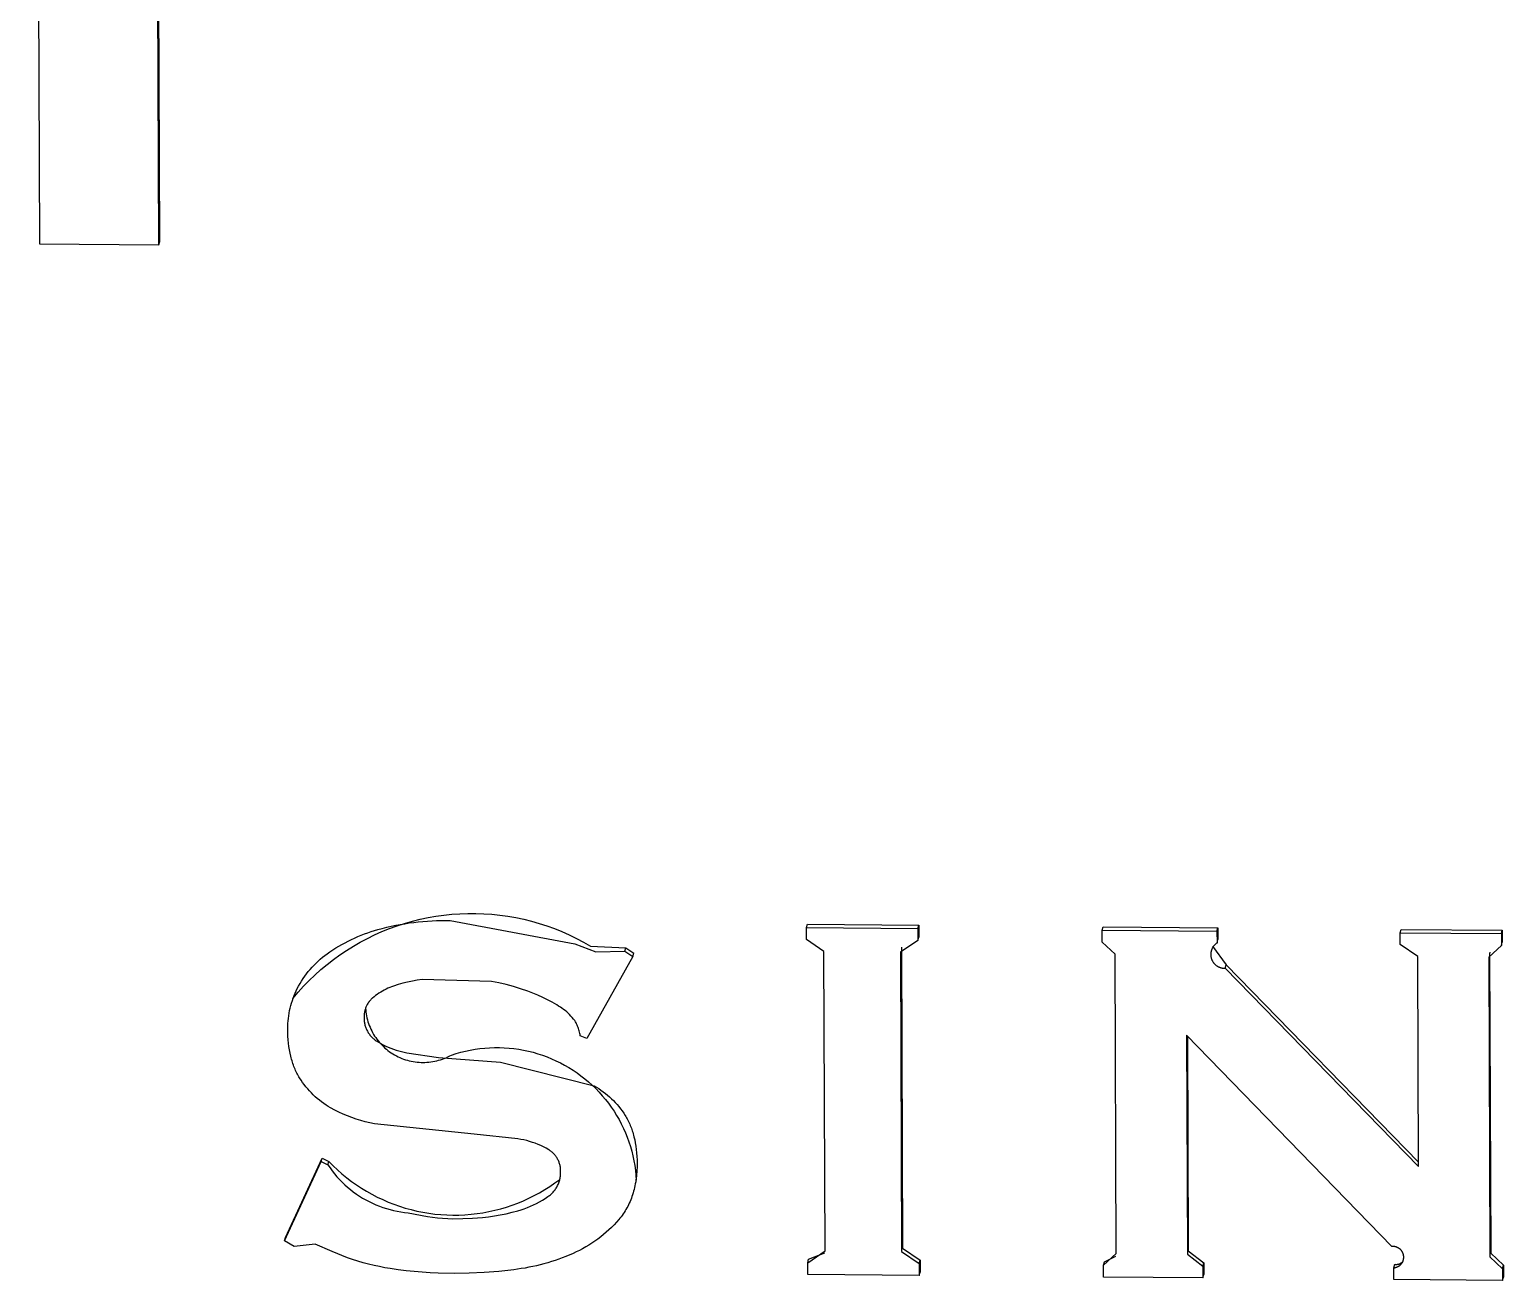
# Model space of a CAD drawing. Header units: millimetres. Extents: x -1421 to 3505, y -683 to 2759.
# Drawn here: x -15.52 to -9.1, y 730.11 to 735.56 of the extents above; entities that cross this region are included whole.
import ezdxf

# ---------------------------------------------------------------- set-up
doc = ezdxf.new("R2010")
doc.units = ezdxf.units.MM
doc.header["$MEASUREMENT"] = 0
doc.layers.add('Utwórz2D linie widoczne', color=7, linetype='Continuous', true_color=0x000000)

msp = doc.modelspace()

# ---------------------------------------------------------------- linework, layer by layer
at = {"layer": 'Utwórz2D linie widoczne'}
for p, q in [((-15.5199, 745.0978), (-15.4765, 734.6277)), ((-14.9562, 734.6233), (-14.9947, 743.9152)), ((-14.9521, 734.6381), (-14.9905, 743.9114)), ((-15.4765, 734.6277), (-14.9562, 734.6233)), ((-14.9562, 734.6233), (-14.9521, 734.6381)), ((-13.9241, 731.6571), (-13.9045, 731.6609)), ((-13.9183, 731.6545), (-13.885, 731.6653)), ((-13.9045, 731.6609), (-13.8848, 731.6642)), ((-13.885, 731.6653), (-13.8514, 731.6749)), ((-13.8848, 731.6642), (-13.865, 731.6673)), ((-13.865, 731.6673), (-13.8452, 731.6699)), ((-13.8514, 731.6749), (-13.8174, 731.6833)), ((-13.8452, 731.6699), (-13.8254, 731.6722)), ((-13.8254, 731.6722), (-13.8055, 731.674)), ((-13.8174, 731.6833), (-13.7831, 731.6906)), ((-13.8055, 731.674), (-13.7856, 731.6756)), ((-13.7856, 731.6756), (-13.7656, 731.6767)), ((-13.7831, 731.6906), (-13.7487, 731.6966)), ((-13.7656, 731.6767), (-13.7457, 731.6775)), ((-13.7487, 731.6966), (-13.714, 731.7015)), ((-13.7457, 731.6775), (-13.7258, 731.6779)), ((-13.7258, 731.6779), (-13.7058, 731.6779)), ((-13.714, 731.7015), (-13.6792, 731.7051)), ((-13.7058, 731.6779), (-13.686, 731.6775)), ((-13.686, 731.6775), (-13.1427, 731.5758)), ((-13.6792, 731.7051), (-13.6443, 731.7076)), ((-13.6443, 731.7076), (-13.6093, 731.7088)), ((-13.6093, 731.7088), (-13.5743, 731.7088)), ((-13.5743, 731.7088), (-13.5393, 731.7076)), ((-13.5393, 731.7076), (-13.5044, 731.7052)), ((-13.5044, 731.7052), (-13.4696, 731.7015)), ((-13.4696, 731.7015), (-13.4349, 731.6967)), ((-13.4349, 731.6967), (-13.4004, 731.6906)), ((-13.4004, 731.6906), (-13.3662, 731.6834)), ((-13.3662, 731.6834), (-13.3322, 731.675)), ((-13.3322, 731.675), (-13.2985, 731.6654)), ((-13.2985, 731.6654), (-13.2652, 731.6546)), ((-12.134, 731.647), (-12.13, 731.6619)), ((-12.13, 731.6619), (-11.6446, 731.6577)), ((-11.6486, 731.6428), (-11.6446, 731.6577)), ((-11.6446, 731.6577), (-11.6444, 731.606)), ((-14.1308, 731.5885), (-14.117, 731.5953)), ((-14.117, 731.5953), (-14.1029, 731.6018)), ((-14.1029, 731.6018), (-14.0888, 731.608)), ((-14.0888, 731.608), (-14.0745, 731.6139)), ((-14.0781, 731.5837), (-14.0472, 731.6)), ((-14.0745, 731.6139), (-14.0601, 731.6194)), ((-14.0601, 731.6194), (-14.0456, 731.6247)), ((-14.0472, 731.6), (-14.0157, 731.6153)), ((-14.0456, 731.6247), (-14.031, 731.6296)), ((-14.031, 731.6296), (-14.0163, 731.6342)), ((-14.0163, 731.6342), (-14.0015, 731.6385)), ((-14.0157, 731.6153), (-13.9837, 731.6295)), ((-14.0015, 731.6385), (-13.9823, 731.6437)), ((-13.9837, 731.6295), (-13.9512, 731.6426)), ((-13.9823, 731.6437), (-13.963, 731.6485)), ((-13.963, 731.6485), (-13.9436, 731.653)), ((-13.9512, 731.6426), (-13.9183, 731.6545)), ((-13.9436, 731.653), (-13.9241, 731.6571)), ((-13.2652, 731.6546), (-13.2323, 731.6427)), ((-13.2323, 731.6427), (-13.1998, 731.6297)), ((-13.1998, 731.6297), (-13.1678, 731.6155)), ((-13.1678, 731.6155), (-13.1363, 731.6002)), ((-13.1363, 731.6002), (-13.1054, 731.5839)), ((-12.1338, 731.5953), (-12.134, 731.647)), ((-12.134, 731.647), (-11.6486, 731.6428)), ((-12.0576, 731.5428), (-12.1338, 731.5953)), ((-11.6486, 731.6428), (-11.6484, 731.5911)), ((-11.6484, 731.5911), (-11.6444, 731.606)), ((-10.8449, 731.6359), (-10.841, 731.6508)), ((-10.8447, 731.5842), (-10.8449, 731.6359)), ((-10.8449, 731.6359), (-10.3449, 731.6316)), ((-10.841, 731.6508), (-10.3409, 731.6465)), ((-10.3449, 731.6316), (-10.3409, 731.6465)), ((-10.3449, 731.6316), (-10.3447, 731.5799)), ((-10.3447, 731.5799), (-10.3408, 731.5948)), ((-10.3409, 731.6465), (-10.3408, 731.5948)), ((-9.5468, 731.6247), (-9.5428, 731.6396)), ((-9.5466, 731.5731), (-9.5468, 731.6247)), ((-9.5468, 731.6247), (-9.1056, 731.6209)), ((-9.5428, 731.6396), (-9.1017, 731.6359)), ((-9.1056, 731.6209), (-9.1017, 731.6359)), ((-9.1056, 731.6209), (-9.1054, 731.5693)), ((-9.1017, 731.6359), (-9.1015, 731.5842)), ((-14.2331, 731.5253), (-14.2231, 731.5327)), ((-14.2231, 731.5327), (-14.2105, 731.5415)), ((-14.2105, 731.5415), (-14.1977, 731.55)), ((-14.1977, 731.55), (-14.1847, 731.5583)), ((-14.1847, 731.5583), (-14.1715, 731.5662)), ((-14.1715, 731.5662), (-14.1581, 731.5739)), ((-14.1673, 731.5283), (-14.1382, 731.5478)), ((-14.1581, 731.5739), (-14.1446, 731.5813)), ((-14.1446, 731.5813), (-14.1308, 731.5885)), ((-14.1382, 731.5478), (-14.1085, 731.5662)), ((-14.1085, 731.5662), (-14.0781, 731.5837)), ((-13.1427, 731.5758), (-13.0518, 731.5412)), ((-13.1054, 731.5839), (-13.075, 731.5665)), ((-13.075, 731.5665), (-12.9217, 731.5595)), ((-13.0518, 731.5412), (-12.9256, 731.5446)), ((-12.9256, 731.5446), (-12.9217, 731.5595)), ((-12.9256, 731.5446), (-12.8903, 731.5212)), ((-12.9217, 731.5595), (-12.8863, 731.5362)), ((-12.8903, 731.5212), (-12.8863, 731.5362)), ((-12.0525, 730.2376), (-12.0576, 731.5428)), ((-11.6484, 731.5911), (-11.7243, 731.5399)), ((-11.7243, 731.5399), (-11.7193, 730.2347)), ((-11.7199, 731.5625), (-11.7203, 731.5548)), ((-11.7203, 731.5548), (-11.7153, 730.2497)), ((-10.7889, 731.5319), (-10.8447, 731.5842)), ((-10.784, 730.2267), (-10.7889, 731.5319)), ((-10.3719, 731.5338), (-10.372, 731.5318)), ((-10.372, 731.5318), (-10.372, 731.5297)), ((-10.372, 731.5297), (-10.372, 731.5277)), ((-10.3717, 731.5359), (-10.3719, 731.5338)), ((-10.3715, 731.5379), (-10.3717, 731.5359)), ((-10.3711, 731.5399), (-10.3715, 731.5379)), ((-10.3708, 731.542), (-10.3711, 731.5399)), ((-10.3703, 731.544), (-10.3708, 731.542)), ((-10.3698, 731.5459), (-10.3703, 731.544)), ((-10.3692, 731.5479), (-10.3698, 731.5459)), ((-10.3685, 731.5499), (-10.3692, 731.5479)), ((-10.3678, 731.5518), (-10.3685, 731.5499)), ((-10.367, 731.5537), (-10.3678, 731.5518)), ((-10.3662, 731.5556), (-10.367, 731.5537)), ((-10.3652, 731.5574), (-10.3662, 731.5556)), ((-10.3643, 731.5592), (-10.3652, 731.5574)), ((-10.3632, 731.561), (-10.3643, 731.5592)), ((-10.3641, 731.5665), (-10.3054, 731.4852)), ((-10.3621, 731.5627), (-10.3632, 731.561)), ((-10.361, 731.5644), (-10.3621, 731.5627)), ((-10.3597, 731.566), (-10.361, 731.5644)), ((-10.3585, 731.5677), (-10.3597, 731.566)), ((-10.3571, 731.5692), (-10.3585, 731.5677)), ((-10.3557, 731.5707), (-10.3571, 731.5692)), ((-10.3543, 731.5722), (-10.3557, 731.5707)), ((-10.3528, 731.5736), (-10.3543, 731.5722)), ((-10.3513, 731.575), (-10.3528, 731.5736)), ((-10.3497, 731.5763), (-10.3513, 731.575)), ((-10.3481, 731.5776), (-10.3497, 731.5763)), ((-10.3464, 731.5788), (-10.3481, 731.5776)), ((-10.3447, 731.5799), (-10.3464, 731.5788)), ((-9.4703, 731.5205), (-9.5466, 731.5731)), ((-9.1054, 731.5693), (-9.1606, 731.5179)), ((-9.1564, 731.5404), (-9.1567, 731.5328)), ((-9.1567, 731.5328), (-9.152, 730.2276)), ((-9.1054, 731.5693), (-9.1015, 731.5842)), ((-14.3051, 731.4552), (-14.297, 731.4649)), ((-14.297, 731.4649), (-14.2887, 731.4744)), ((-14.2887, 731.4744), (-14.28, 731.4836)), ((-14.28, 731.4836), (-14.2711, 731.4925)), ((-14.2711, 731.4925), (-14.262, 731.5012)), ((-14.262, 731.5012), (-14.2526, 731.5095)), ((-14.2526, 731.5095), (-14.243, 731.5176)), ((-14.2502, 731.4639), (-14.2233, 731.4863)), ((-14.243, 731.5176), (-14.2331, 731.5253)), ((-14.2233, 731.4863), (-14.1957, 731.5078)), ((-14.1957, 731.5078), (-14.1673, 731.5283)), ((-12.8903, 731.5212), (-13.0908, 731.1637)), ((-10.372, 731.5277), (-10.3719, 731.5256)), ((-10.3719, 731.5256), (-10.3717, 731.5236)), ((-10.3717, 731.5236), (-10.3714, 731.5215)), ((-10.3714, 731.5215), (-10.3711, 731.5195)), ((-10.3711, 731.5195), (-10.3707, 731.5175)), ((-10.3707, 731.5175), (-10.3703, 731.5155)), ((-10.3703, 731.5155), (-10.3697, 731.5135)), ((-10.3697, 731.5135), (-10.3691, 731.5115)), ((-10.3691, 731.5115), (-10.3685, 731.5096)), ((-10.3685, 731.5096), (-10.3677, 731.5076)), ((-10.3677, 731.5076), (-10.3669, 731.5057)), ((-10.3669, 731.5057), (-10.3661, 731.5039)), ((-10.3661, 731.5039), (-10.3651, 731.502)), ((-10.3651, 731.502), (-10.3642, 731.5002)), ((-10.3642, 731.5002), (-10.3631, 731.4985)), ((-10.3631, 731.4985), (-10.362, 731.4968)), ((-10.362, 731.4968), (-10.3608, 731.4951)), ((-10.3608, 731.4951), (-10.3596, 731.4934)), ((-10.3596, 731.4934), (-10.3583, 731.4918)), ((-10.3583, 731.4918), (-10.357, 731.4902)), ((-10.357, 731.4902), (-10.3556, 731.4887)), ((-10.3556, 731.4887), (-10.3541, 731.4873)), ((-10.3541, 731.4873), (-10.3526, 731.4859)), ((-10.3526, 731.4859), (-10.3511, 731.4845)), ((-10.3511, 731.4845), (-10.3495, 731.4832)), ((-10.3495, 731.4832), (-10.3479, 731.4819)), ((-10.3479, 731.4819), (-10.3462, 731.4807)), ((-10.3462, 731.4807), (-10.3445, 731.4796)), ((-10.3445, 731.4796), (-10.3428, 731.4785)), ((-10.3428, 731.4785), (-10.341, 731.4775)), ((-10.341, 731.4775), (-10.3391, 731.4766)), ((-10.3391, 731.4766), (-10.3373, 731.4757)), ((-10.3373, 731.4757), (-10.3354, 731.4748)), ((-10.3354, 731.4748), (-10.3335, 731.4741)), ((-10.3335, 731.4741), (-10.3316, 731.4734)), ((-10.3316, 731.4734), (-10.3296, 731.4728)), ((-10.3296, 731.4728), (-10.3276, 731.4722)), ((-10.3276, 731.4722), (-10.3256, 731.4717)), ((-10.3256, 731.4717), (-10.3236, 731.4713)), ((-10.3236, 731.4713), (-10.3216, 731.4709)), ((-10.3216, 731.4709), (-10.3196, 731.4707)), ((-10.3196, 731.4707), (-10.3175, 731.4704)), ((-10.3175, 731.4704), (-10.3155, 731.4703)), ((-10.3155, 731.4703), (-10.3134, 731.4702)), ((-10.3134, 731.4702), (-10.3114, 731.4702)), ((-10.3114, 731.4702), (-10.3093, 731.4703)), ((-10.3093, 731.4703), (-10.3054, 731.4852)), ((-10.3093, 731.4703), (-9.467, 730.6062)), ((-10.3054, 731.4852), (-9.4671, 730.6253)), ((-9.467, 730.6062), (-9.4703, 731.5205)), ((-9.1606, 731.5179), (-9.1559, 730.2126)), ((-14.3469, 731.3926), (-14.3408, 731.4034)), ((-14.3408, 731.4034), (-14.3343, 731.4142)), ((-14.3343, 731.4142), (-14.3275, 731.4247)), ((-14.3275, 731.4247), (-14.3203, 731.4351)), ((-14.3259, 731.3912), (-14.3015, 731.4163)), ((-14.3203, 731.4351), (-14.3129, 731.4453)), ((-14.3129, 731.4453), (-14.3051, 731.4552)), ((-14.3015, 731.4163), (-14.2763, 731.4405)), ((-14.2763, 731.4405), (-14.2502, 731.4639)), ((-13.8926, 731.4047), (-13.9131, 731.3988)), ((-13.872, 731.4098), (-13.8926, 731.4047)), ((-13.8513, 731.4143), (-13.872, 731.4098)), ((-13.8303, 731.418), (-13.8513, 731.4143)), ((-13.8093, 731.4211), (-13.8303, 731.418)), ((-13.5067, 731.4128), (-13.8093, 731.4211)), ((-13.4746, 731.4062), (-13.5067, 731.4128)), ((-13.4427, 731.3986), (-13.4746, 731.4062)), ((-14.3744, 731.3293), (-14.3707, 731.34)), ((-14.3721, 731.3386), (-14.3495, 731.3653)), ((-14.3707, 731.34), (-14.3666, 731.3506)), ((-14.3666, 731.3506), (-14.3623, 731.3611)), ((-14.3623, 731.3611), (-14.3576, 731.3714)), ((-14.3576, 731.3714), (-14.3527, 731.3815)), ((-14.3527, 731.3815), (-14.3469, 731.3926)), ((-14.3495, 731.3653), (-14.3259, 731.3912)), ((-14.0278, 731.3374), (-14.0304, 731.3349)), ((-14.0252, 731.3397), (-14.0278, 731.3374)), ((-14.0184, 731.3454), (-14.0252, 731.3397)), ((-14.0114, 731.3509), (-14.0184, 731.3454)), ((-14.0042, 731.3561), (-14.0114, 731.3509)), ((-13.9969, 731.3611), (-14.0042, 731.3561)), ((-13.9894, 731.3659), (-13.9969, 731.3611)), ((-13.9818, 731.3704), (-13.9894, 731.3659)), ((-13.974, 731.3747), (-13.9818, 731.3704)), ((-13.9661, 731.3787), (-13.974, 731.3747)), ((-13.958, 731.3825), (-13.9661, 731.3787)), ((-13.9499, 731.386), (-13.958, 731.3825)), ((-13.9416, 731.3893), (-13.9499, 731.386)), ((-13.9333, 731.3923), (-13.9416, 731.3893)), ((-13.9131, 731.3988), (-13.9333, 731.3923)), ((-13.411, 731.39), (-13.4427, 731.3986)), ((-13.3797, 731.3804), (-13.411, 731.39)), ((-13.3487, 731.3698), (-13.3797, 731.3804)), ((-13.3266, 731.3617), (-13.3487, 731.3698)), ((-13.3048, 731.3527), (-13.3266, 731.3617)), ((-13.2834, 731.3431), (-13.3048, 731.3527)), ((-13.2623, 731.3327), (-13.2834, 731.3431)), ((-14.3903, 731.2628), (-14.3884, 731.274)), ((-14.3884, 731.274), (-14.3863, 731.2852)), ((-14.3863, 731.2852), (-14.3838, 731.2964)), ((-14.3838, 731.2964), (-14.381, 731.3074)), ((-14.381, 731.3074), (-14.3779, 731.3184)), ((-14.3779, 731.3184), (-14.3744, 731.3293)), ((-14.0608, 731.2724), (-14.0611, 731.2688)), ((-14.0603, 731.2759), (-14.0608, 731.2724)), ((-14.0598, 731.2794), (-14.0603, 731.2759)), ((-14.0591, 731.2828), (-14.0598, 731.2794)), ((-14.0583, 731.2863), (-14.0591, 731.2828)), ((-14.0573, 731.2897), (-14.0583, 731.2863)), ((-14.0563, 731.2931), (-14.0573, 731.2897)), ((-14.0551, 731.2965), (-14.0563, 731.2931)), ((-14.0552, 731.2965), (-14.0546, 731.2879)), ((-14.0539, 731.2998), (-14.0551, 731.2965)), ((-14.0546, 731.2879), (-14.0537, 731.2793)), ((-14.0525, 731.303), (-14.0539, 731.2998)), ((-14.0537, 731.2793), (-14.0525, 731.2707)), ((-14.051, 731.3063), (-14.0525, 731.303)), ((-14.0494, 731.3094), (-14.051, 731.3063)), ((-14.0477, 731.3125), (-14.0494, 731.3094)), ((-14.0459, 731.3156), (-14.0477, 731.3125)), ((-14.0439, 731.3185), (-14.0459, 731.3156)), ((-14.0419, 731.3215), (-14.0439, 731.3185)), ((-14.0398, 731.3243), (-14.0419, 731.3215)), ((-14.0376, 731.3271), (-14.0398, 731.3243)), ((-14.0353, 731.3298), (-14.0376, 731.3271)), ((-14.0329, 731.3324), (-14.0353, 731.3298)), ((-14.0304, 731.3349), (-14.0329, 731.3324)), ((-13.2416, 731.3216), (-13.2623, 731.3327)), ((-13.2213, 731.3098), (-13.2416, 731.3216)), ((-13.2138, 731.3054), (-13.2213, 731.3098)), ((-13.2065, 731.3007), (-13.2138, 731.3054)), ((-13.1993, 731.2958), (-13.2065, 731.3007)), ((-13.1923, 731.2906), (-13.1993, 731.2958)), ((-13.1855, 731.2853), (-13.1923, 731.2906)), ((-13.1789, 731.2797), (-13.1855, 731.2853)), ((-13.1725, 731.2738), (-13.1789, 731.2797)), ((-13.1662, 731.2678), (-13.1725, 731.2738)), ((-14.3945, 731.2064), (-14.3943, 731.2176)), ((-14.3943, 731.2176), (-14.3938, 731.2289)), ((-14.3938, 731.2289), (-14.3929, 731.2402)), ((-14.3929, 731.2402), (-14.3918, 731.2515)), ((-14.3918, 731.2515), (-14.3903, 731.2628)), ((-14.0614, 731.2582), (-14.0616, 731.2542)), ((-14.0616, 731.2542), (-14.0616, 731.2501)), ((-14.0616, 731.2501), (-14.0614, 731.2461)), ((-14.0613, 731.2653), (-14.0614, 731.2617)), ((-14.0614, 731.2617), (-14.0614, 731.2582)), ((-14.0614, 731.2461), (-14.0612, 731.242)), ((-14.0611, 731.2688), (-14.0613, 731.2653)), ((-14.0612, 731.242), (-14.0608, 731.238)), ((-14.0608, 731.238), (-14.0602, 731.234)), ((-14.0602, 731.234), (-14.0595, 731.23)), ((-14.0595, 731.23), (-14.0587, 731.2261)), ((-14.0587, 731.2261), (-14.0578, 731.2221)), ((-14.0578, 731.2221), (-14.0567, 731.2182)), ((-14.0567, 731.2182), (-14.0555, 731.2144)), ((-14.0555, 731.2144), (-14.0541, 731.2106)), ((-14.0541, 731.2106), (-14.0526, 731.2068)), ((-14.0525, 731.2707), (-14.0509, 731.2622)), ((-14.0509, 731.2622), (-14.0491, 731.2538)), ((-14.0491, 731.2538), (-14.0471, 731.2454)), ((-14.0471, 731.2454), (-14.0447, 731.2371)), ((-14.0447, 731.2371), (-14.042, 731.2289)), ((-14.042, 731.2289), (-14.0391, 731.2208)), ((-14.0391, 731.2208), (-14.0358, 731.2127)), ((-14.0358, 731.2127), (-14.0323, 731.2048)), ((-13.1602, 731.2615), (-13.1662, 731.2678)), ((-13.1544, 731.2551), (-13.1602, 731.2615)), ((-13.1488, 731.2484), (-13.1544, 731.2551)), ((-13.1435, 731.2416), (-13.1488, 731.2484)), ((-13.1407, 731.2369), (-13.1435, 731.2416)), ((-13.138, 731.2322), (-13.1407, 731.2369)), ((-13.1355, 731.2273), (-13.138, 731.2322)), ((-13.1332, 731.2224), (-13.1355, 731.2273)), ((-13.131, 731.2174), (-13.1332, 731.2224)), ((-13.129, 731.2123), (-13.131, 731.2174)), ((-13.1272, 731.2072), (-13.129, 731.2123)), ((-14.3942, 731.19), (-14.3945, 731.2064)), ((-14.3935, 731.1741), (-14.3942, 731.19)), ((-14.3925, 731.1586), (-14.3935, 731.1741)), ((-14.391, 731.1434), (-14.3925, 731.1586)), ((-14.0526, 731.2068), (-14.051, 731.2031)), ((-14.051, 731.2031), (-14.0493, 731.1994)), ((-14.0493, 731.1994), (-14.0474, 731.1959)), ((-14.0474, 731.1959), (-14.0455, 731.1923)), ((-14.0455, 731.1923), (-14.0434, 731.1889)), ((-14.0434, 731.1889), (-14.0411, 731.1855)), ((-14.0411, 731.1855), (-14.0388, 731.1822)), ((-14.0388, 731.1822), (-14.0364, 731.179)), ((-14.0364, 731.179), (-14.0338, 731.1758)), ((-14.0338, 731.1758), (-14.0311, 731.1728)), ((-14.0323, 731.2048), (-14.0286, 731.1971)), ((-14.0311, 731.1728), (-14.0284, 731.1698)), ((-14.0286, 731.1971), (-14.0246, 731.1894)), ((-14.0284, 731.1698), (-14.0255, 731.167)), ((-14.0255, 731.167), (-14.0226, 731.1642)), ((-14.0246, 731.1894), (-14.0203, 731.1819)), ((-14.0226, 731.1642), (-14.0195, 731.1616)), ((-14.0203, 731.1819), (-14.0157, 731.1746)), ((-14.0195, 731.1616), (-14.0164, 731.159)), ((-14.0164, 731.159), (-14.0132, 731.1566)), ((-14.0157, 731.1746), (-14.0109, 731.1674)), ((-14.0132, 731.1566), (-14.0098, 731.1543)), ((-14.0109, 731.1674), (-14.0059, 731.1604)), ((-14.0098, 731.1543), (-13.9995, 731.1479)), ((-14.0059, 731.1604), (-14.0006, 731.1536)), ((-14.0006, 731.1536), (-13.9951, 731.1469)), ((-13.9995, 731.1479), (-13.989, 731.1419)), ((-13.9951, 731.1469), (-13.9894, 731.1405)), ((-13.1255, 731.202), (-13.1272, 731.2072)), ((-13.1241, 731.1967), (-13.1255, 731.202)), ((-13.1228, 731.1914), (-13.1241, 731.1967)), ((-13.1217, 731.1861), (-13.1228, 731.1914)), ((-13.1208, 731.1807), (-13.1217, 731.1861)), ((-13.1201, 731.1753), (-13.1208, 731.1807)), ((-13.0908, 731.1637), (-13.1201, 731.1753)), ((-9.5828, 730.2568), (-10.4777, 731.1786)), ((-10.4777, 731.1786), (-10.4741, 730.224)), ((-10.4736, 731.1744), (-10.4702, 730.2389)), ((-14.3891, 731.1286), (-14.391, 731.1434)), ((-14.3869, 731.1143), (-14.3891, 731.1286)), ((-14.3842, 731.1003), (-14.3869, 731.1143)), ((-14.3812, 731.0867), (-14.3842, 731.1003)), ((-14.3795, 731.08), (-14.3812, 731.0867)), ((-14.3777, 731.0735), (-14.3795, 731.08)), ((-13.9894, 731.1405), (-13.9834, 731.1342)), ((-13.989, 731.1419), (-13.9783, 731.1362)), ((-13.9834, 731.1342), (-13.9772, 731.1282)), ((-13.9783, 731.1362), (-13.9674, 731.1309)), ((-13.9772, 731.1282), (-13.9709, 731.1223)), ((-13.9709, 731.1223), (-13.9643, 731.1167)), ((-13.9674, 731.1309), (-13.9563, 731.1259)), ((-13.9643, 731.1167), (-13.9576, 731.1113)), ((-13.9576, 731.1113), (-13.9506, 731.1062)), ((-13.9563, 731.1259), (-13.9451, 731.1213)), ((-13.9506, 731.1062), (-13.9435, 731.1013)), ((-13.9451, 731.1213), (-13.9337, 731.117)), ((-13.9435, 731.1013), (-13.9362, 731.0966)), ((-13.9362, 731.0966), (-13.9288, 731.0922)), ((-13.9337, 731.117), (-13.9222, 731.1131)), ((-13.9288, 731.0922), (-13.9212, 731.0881)), ((-13.9222, 731.1131), (-13.9106, 731.1096)), ((-13.9212, 731.0881), (-13.9135, 731.0842)), ((-13.9135, 731.0842), (-13.9057, 731.0806)), ((-13.9106, 731.1096), (-13.8989, 731.1065)), ((-13.9057, 731.0806), (-13.8977, 731.0772)), ((-13.8989, 731.1065), (-13.8871, 731.1037)), ((-13.8871, 731.1037), (-13.8752, 731.1013)), ((-13.8752, 731.1013), (-13.737, 731.0808)), ((-13.737, 731.0808), (-13.4673, 731.0604)), ((-13.7122, 731.0769), (-13.7042, 731.0802)), ((-13.7042, 731.0802), (-13.6964, 731.0838)), ((-13.6964, 731.0838), (-13.6887, 731.0876)), ((-13.6887, 731.0876), (-13.6811, 731.0917)), ((-13.6811, 731.0917), (-13.6608, 731.0983)), ((-13.6608, 731.0983), (-13.6404, 731.1041)), ((-13.6404, 731.1041), (-13.6198, 731.1092)), ((-13.6198, 731.1092), (-13.599, 731.1136)), ((-13.599, 731.1136), (-13.578, 731.1172)), ((-13.578, 731.1172), (-13.557, 731.1201)), ((-13.557, 731.1201), (-13.5358, 731.1223)), ((-13.5358, 731.1223), (-13.5146, 731.1238)), ((-13.5146, 731.1238), (-13.4934, 731.1245)), ((-13.4934, 731.1245), (-13.4721, 731.1244)), ((-13.4721, 731.1244), (-13.4509, 731.1236)), ((-13.4509, 731.1236), (-13.4297, 731.1221)), ((-13.4297, 731.1221), (-13.4086, 731.1199)), ((-13.4086, 731.1199), (-13.3875, 731.1169)), ((-13.3875, 731.1169), (-13.3666, 731.1132)), ((-13.3666, 731.1132), (-13.3458, 731.1087)), ((-13.3458, 731.1087), (-13.3252, 731.1035)), ((-13.3252, 731.1035), (-13.3048, 731.0976)), ((-13.3048, 731.0976), (-13.2846, 731.091)), ((-13.2846, 731.091), (-13.2646, 731.0837)), ((-13.2646, 731.0837), (-13.2449, 731.0757)), ((-14.3758, 731.067), (-14.3777, 731.0735)), ((-14.3739, 731.0606), (-14.3758, 731.067)), ((-14.3718, 731.0544), (-14.3739, 731.0606)), ((-14.3696, 731.0482), (-14.3718, 731.0544)), ((-14.3673, 731.0421), (-14.3696, 731.0482)), ((-14.365, 731.0361), (-14.3673, 731.0421)), ((-14.3625, 731.0303), (-14.365, 731.0361)), ((-14.3599, 731.0245), (-14.3625, 731.0303)), ((-14.3573, 731.0188), (-14.3599, 731.0245)), ((-14.3545, 731.0132), (-14.3573, 731.0188)), ((-13.8977, 731.0772), (-13.8896, 731.0742)), ((-13.8896, 731.0742), (-13.8815, 731.0714)), ((-13.8815, 731.0714), (-13.8732, 731.0689)), ((-13.8732, 731.0689), (-13.8649, 731.0667)), ((-13.8649, 731.0667), (-13.8564, 731.0647)), ((-13.8564, 731.0647), (-13.848, 731.0631)), ((-13.848, 731.0631), (-13.8394, 731.0617)), ((-13.8394, 731.0617), (-13.8309, 731.0607)), ((-13.8309, 731.0607), (-13.8223, 731.0599)), ((-13.8223, 731.0599), (-13.8136, 731.0595)), ((-13.8136, 731.0595), (-13.805, 731.0593)), ((-13.805, 731.0593), (-13.7964, 731.0594)), ((-13.7964, 731.0594), (-13.7877, 731.0599)), ((-13.7877, 731.0599), (-13.7791, 731.0606)), ((-13.7791, 731.0606), (-13.7706, 731.0616)), ((-13.7706, 731.0616), (-13.762, 731.0629)), ((-13.762, 731.0629), (-13.7535, 731.0645)), ((-13.7535, 731.0645), (-13.7451, 731.0664)), ((-13.7451, 731.0664), (-13.7368, 731.0686)), ((-13.7368, 731.0686), (-13.7285, 731.0711)), ((-13.7285, 731.0711), (-13.7203, 731.0738)), ((-13.7203, 731.0738), (-13.7122, 731.0769)), ((-13.4673, 731.0604), (-13.059, 730.9577)), ((-13.2449, 731.0757), (-13.2255, 731.0671)), ((-13.2255, 731.0671), (-13.2064, 731.0577)), ((-13.2064, 731.0577), (-13.1877, 731.0477)), ((-13.1877, 731.0477), (-13.1693, 731.0371)), ((-13.1693, 731.0371), (-13.1513, 731.0258)), ((-13.1513, 731.0258), (-13.1337, 731.0138)), ((-14.3516, 731.0077), (-14.3545, 731.0132)), ((-14.3487, 731.0023), (-14.3516, 731.0077)), ((-14.3456, 730.997), (-14.3487, 731.0023)), ((-14.3425, 730.9918), (-14.3456, 730.997)), ((-14.3361, 730.9819), (-14.3425, 730.9918)), ((-14.3294, 730.9721), (-14.3361, 730.9819)), ((-14.3225, 730.9626), (-14.3294, 730.9721)), ((-14.3152, 730.9532), (-14.3225, 730.9626)), ((-14.3076, 730.9441), (-14.3152, 730.9532)), ((-13.1337, 731.0138), (-13.1165, 731.0013)), ((-13.1165, 731.0013), (-13.0998, 730.9882)), ((-13.0998, 730.9882), (-13.0835, 730.9745)), ((-13.0835, 730.9745), (-13.0677, 730.9603)), ((-13.0677, 730.9603), (-13.0525, 730.9455)), ((-13.059, 730.9577), (-13.049, 730.9517)), ((-13.049, 730.9517), (-13.0391, 730.9454)), ((-14.2997, 730.9352), (-14.3076, 730.9441)), ((-14.2915, 730.9265), (-14.2997, 730.9352)), ((-14.2831, 730.9181), (-14.2915, 730.9265)), ((-14.2744, 730.91), (-14.2831, 730.9181)), ((-14.2655, 730.9021), (-14.2744, 730.91)), ((-14.2563, 730.8945), (-14.2655, 730.9021)), ((-14.2469, 730.8873), (-14.2563, 730.8945)), ((-14.2373, 730.8803), (-14.2469, 730.8873)), ((-13.0525, 730.9455), (-13.0377, 730.9302)), ((-13.0391, 730.9454), (-13.0293, 730.9388)), ((-13.0377, 730.9302), (-13.0235, 730.9144)), ((-13.0293, 730.9388), (-13.0198, 730.9319)), ((-13.0235, 730.9144), (-13.0099, 730.8981)), ((-13.0198, 730.9319), (-13.0104, 730.9247)), ((-13.0104, 730.9247), (-13.0013, 730.9172)), ((-13.0099, 730.8981), (-12.9968, 730.8813)), ((-13.0013, 730.9172), (-12.9924, 730.9095)), ((-12.9924, 730.9095), (-12.9837, 730.9014)), ((-12.9837, 730.9014), (-12.9753, 730.8931)), ((-12.9753, 730.8931), (-12.9671, 730.8845)), ((-14.2275, 730.8736), (-14.2373, 730.8803)), ((-14.2176, 730.8673), (-14.2275, 730.8736)), ((-14.2075, 730.8613), (-14.2176, 730.8673)), ((-14.1896, 730.8516), (-14.2075, 730.8613)), ((-14.1714, 730.8424), (-14.1896, 730.8516)), ((-14.1529, 730.8339), (-14.1714, 730.8424)), ((-14.1341, 730.826), (-14.1529, 730.8339)), ((-14.1151, 730.8188), (-14.1341, 730.826)), ((-12.9968, 730.8813), (-12.9843, 730.8641)), ((-12.9843, 730.8641), (-12.9725, 730.8465)), ((-12.9725, 730.8465), (-12.9612, 730.8284)), ((-12.9671, 730.8845), (-12.9592, 730.8758)), ((-12.9612, 730.8284), (-12.9506, 730.81)), ((-12.9592, 730.8758), (-12.9516, 730.8667)), ((-12.9516, 730.8667), (-12.9442, 730.8575)), ((-12.9442, 730.8575), (-12.9372, 730.8481)), ((-12.9372, 730.8481), (-12.9305, 730.8385)), ((-12.9305, 730.8385), (-12.9241, 730.8287)), ((-12.9241, 730.8287), (-12.9209, 730.8236)), ((-12.9209, 730.8236), (-12.9179, 730.8184)), ((-14.0959, 730.8121), (-14.1151, 730.8188)), ((-14.0764, 730.8061), (-14.0959, 730.8121)), ((-14.0568, 730.8008), (-14.0764, 730.8061)), ((-14.037, 730.7961), (-14.0568, 730.8008)), ((-14.017, 730.7921), (-14.037, 730.7961)), ((-13.5816, 730.7467), (-14.017, 730.7921)), ((-12.9506, 730.81), (-12.9407, 730.7912)), ((-12.9407, 730.7912), (-12.9314, 730.7721)), ((-12.9314, 730.7721), (-12.9228, 730.7527)), ((-12.9179, 730.8184), (-12.9149, 730.8131)), ((-12.9149, 730.8131), (-12.9121, 730.8077)), ((-12.9121, 730.8077), (-12.9093, 730.8023)), ((-12.9093, 730.8023), (-12.9066, 730.7967)), ((-12.9066, 730.7967), (-12.9041, 730.791)), ((-12.9041, 730.791), (-12.9016, 730.7852)), ((-12.9016, 730.7852), (-12.8993, 730.7794)), ((-12.8993, 730.7794), (-12.897, 730.7734)), ((-12.897, 730.7734), (-12.8948, 730.7674)), ((-12.8948, 730.7674), (-12.8928, 730.7612)), ((-12.8928, 730.7612), (-12.8908, 730.755)), ((-13.3914, 730.7263), (-13.5816, 730.7467)), ((-13.3785, 730.7241), (-13.3914, 730.7263)), ((-13.3657, 730.7215), (-13.3785, 730.7241)), ((-13.353, 730.7185), (-13.3657, 730.7215)), ((-13.3405, 730.715), (-13.353, 730.7185)), ((-13.328, 730.7111), (-13.3405, 730.715)), ((-13.3157, 730.7068), (-13.328, 730.7111)), ((-13.3035, 730.702), (-13.3157, 730.7068)), ((-13.2915, 730.6969), (-13.3035, 730.702)), ((-13.2797, 730.6913), (-13.2915, 730.6969)), ((-12.9228, 730.7527), (-12.9148, 730.733)), ((-12.9148, 730.733), (-12.9076, 730.713)), ((-12.9076, 730.713), (-12.901, 730.6928)), ((-12.8908, 730.755), (-12.8889, 730.7486)), ((-12.8889, 730.7486), (-12.8871, 730.7422)), ((-12.8871, 730.7422), (-12.8855, 730.7357)), ((-12.8855, 730.7357), (-12.8824, 730.7223)), ((-12.8824, 730.7223), (-12.8798, 730.7086)), ((-12.8798, 730.7086), (-12.8775, 730.6945)), ((-12.8775, 730.6945), (-12.8756, 730.68)), ((-14.4042, 730.296), (-14.2446, 730.6424)), ((-14.2487, 730.6274), (-14.2446, 730.6424)), ((-14.2446, 730.6424), (-14.2154, 730.6279)), ((-13.2681, 730.6853), (-13.2797, 730.6913)), ((-13.2567, 730.679), (-13.2681, 730.6853)), ((-13.2536, 730.677), (-13.2567, 730.679)), ((-13.2505, 730.6748), (-13.2536, 730.677)), ((-13.2475, 730.6726), (-13.2505, 730.6748)), ((-13.2445, 730.6703), (-13.2475, 730.6726)), ((-13.2417, 730.6678), (-13.2445, 730.6703)), ((-13.2389, 730.6653), (-13.2417, 730.6678)), ((-13.2362, 730.6627), (-13.2389, 730.6653)), ((-13.2337, 730.66), (-13.2362, 730.6627)), ((-13.2312, 730.6572), (-13.2337, 730.66)), ((-13.2288, 730.6543), (-13.2312, 730.6572)), ((-13.2265, 730.6513), (-13.2288, 730.6543)), ((-13.2243, 730.6483), (-13.2265, 730.6513)), ((-13.2222, 730.6451), (-13.2243, 730.6483)), ((-13.2203, 730.642), (-13.2222, 730.6451)), ((-13.2184, 730.6387), (-13.2203, 730.642)), ((-13.2167, 730.6354), (-13.2184, 730.6387)), ((-13.215, 730.632), (-13.2167, 730.6354)), ((-13.2135, 730.6286), (-13.215, 730.632)), ((-12.901, 730.6928), (-12.8952, 730.6723)), ((-12.8952, 730.6723), (-12.8901, 730.6517)), ((-12.8901, 730.6517), (-12.8857, 730.6309)), ((-12.8857, 730.6309), (-12.882, 730.61)), ((-12.8756, 730.68), (-12.8742, 730.6652)), ((-12.8742, 730.6652), (-12.8731, 730.6499)), ((-12.8731, 730.6499), (-12.8724, 730.6343)), ((-12.8724, 730.6343), (-12.8722, 730.6182)), ((-14.4083, 730.2811), (-14.2487, 730.6274)), ((-14.2487, 730.6274), (-14.2194, 730.6129)), ((-14.2194, 730.6129), (-14.2154, 730.6279)), ((-14.2194, 730.6129), (-14.2102, 730.5995)), ((-14.2154, 730.6279), (-14.1969, 730.6092)), ((-14.2102, 730.5995), (-14.2006, 730.5865)), ((-14.2006, 730.5865), (-14.1905, 730.5737)), ((-14.1969, 730.6092), (-14.1777, 730.5911)), ((-14.1905, 730.5737), (-14.18, 730.5614)), ((-14.1777, 730.5911), (-14.158, 730.5737)), ((-14.158, 730.5737), (-14.1376, 730.557)), ((-13.2121, 730.6251), (-13.2135, 730.6286)), ((-13.2109, 730.6216), (-13.2121, 730.6251)), ((-13.2097, 730.618), (-13.2109, 730.6216)), ((-13.2087, 730.6144), (-13.2097, 730.618)), ((-13.2078, 730.6107), (-13.2087, 730.6144)), ((-13.2071, 730.6071), (-13.2078, 730.6107)), ((-13.2064, 730.6034), (-13.2071, 730.6071)), ((-13.2059, 730.5997), (-13.2064, 730.6034)), ((-13.2061, 730.5638), (-13.2057, 730.5681)), ((-13.2055, 730.5959), (-13.2059, 730.5997)), ((-13.2057, 730.5681), (-13.2054, 730.5724)), ((-13.2053, 730.5922), (-13.2055, 730.5959)), ((-13.2054, 730.5724), (-13.2053, 730.5767)), ((-13.2052, 730.5884), (-13.2053, 730.5922)), ((-13.2053, 730.5809), (-13.2052, 730.5847)), ((-13.2053, 730.5767), (-13.2053, 730.5809)), ((-13.2052, 730.5847), (-13.2052, 730.5884)), ((-12.882, 730.61), (-12.8791, 730.5889)), ((-12.8791, 730.5889), (-12.8769, 730.5678)), ((-12.8769, 730.5678), (-12.8754, 730.5466)), ((-12.874, 730.5729), (-12.8748, 730.5642)), ((-12.8733, 730.5818), (-12.874, 730.5729)), ((-12.8728, 730.5907), (-12.8733, 730.5818)), ((-12.8724, 730.5998), (-12.8728, 730.5907)), ((-12.8722, 730.6182), (-12.8724, 730.5998)), ((-14.18, 730.5614), (-14.1691, 730.5494)), ((-14.1691, 730.5494), (-14.1578, 730.5378)), ((-14.1578, 730.5378), (-14.146, 730.5265)), ((-14.146, 730.5265), (-14.1339, 730.5157)), ((-14.1376, 730.557), (-14.1167, 730.5411)), ((-14.1339, 730.5157), (-14.1214, 730.5054)), ((-14.1214, 730.5054), (-14.1086, 730.4954)), ((-14.1167, 730.5411), (-14.0952, 730.5258)), ((-14.0952, 730.5258), (-14.0733, 730.5114)), ((-14.0733, 730.5114), (-14.0508, 730.4977)), ((-13.2968, 730.4917), (-13.2741, 730.5051)), ((-13.2741, 730.5051), (-13.2519, 730.5192)), ((-13.2519, 730.5192), (-13.2302, 730.5341)), ((-13.232, 730.5012), (-13.2294, 730.5046)), ((-13.2302, 730.5341), (-13.209, 730.5497)), ((-13.2294, 730.5046), (-13.2269, 730.5081)), ((-13.2269, 730.5081), (-13.2245, 730.5117)), ((-13.2245, 730.5117), (-13.2223, 730.5153)), ((-13.2223, 730.5153), (-13.2202, 730.5191)), ((-13.2202, 730.5191), (-13.2182, 730.5229)), ((-13.2182, 730.5229), (-13.2163, 730.5267)), ((-13.2163, 730.5267), (-13.2146, 730.5307)), ((-13.2146, 730.5307), (-13.2131, 730.5347)), ((-13.2131, 730.5347), (-13.2116, 730.5387)), ((-13.2116, 730.5387), (-13.2103, 730.5428)), ((-13.2103, 730.5428), (-13.2092, 730.5469)), ((-13.2092, 730.5469), (-13.2082, 730.5511)), ((-13.2082, 730.5511), (-13.2073, 730.5553)), ((-13.2073, 730.5553), (-13.2066, 730.5596)), ((-13.2066, 730.5596), (-13.2061, 730.5638)), ((-12.885, 730.506), (-12.8871, 730.4981)), ((-12.8831, 730.514), (-12.885, 730.506)), ((-12.8813, 730.5221), (-12.8831, 730.514)), ((-12.8797, 730.5303), (-12.8813, 730.5221)), ((-12.8782, 730.5386), (-12.8797, 730.5303)), ((-12.8769, 730.547), (-12.8782, 730.5386)), ((-12.8758, 730.5555), (-12.8769, 730.547)), ((-12.8748, 730.5642), (-12.8758, 730.5555)), ((-14.1086, 730.4954), (-14.0954, 730.4859)), ((-14.0954, 730.4859), (-14.0819, 730.4769)), ((-14.0819, 730.4769), (-14.0681, 730.4684)), ((-14.0681, 730.4684), (-14.054, 730.4603)), ((-14.054, 730.4603), (-14.0397, 730.4527)), ((-14.0508, 730.4977), (-14.0279, 730.4848)), ((-14.0397, 730.4527), (-14.0251, 730.4456)), ((-14.0279, 730.4848), (-14.0045, 730.4726)), ((-14.0251, 730.4456), (-14.0102, 730.4391)), ((-14.0102, 730.4391), (-13.9952, 730.433)), ((-14.0045, 730.4726), (-13.9807, 730.4614)), ((-13.9807, 730.4614), (-13.9566, 730.4509)), ((-13.9566, 730.4509), (-13.9321, 730.4413)), ((-13.9321, 730.4413), (-13.9073, 730.4326)), ((-13.4413, 730.4289), (-13.4164, 730.4373)), ((-13.4164, 730.4373), (-13.3917, 730.4465)), ((-13.3917, 730.4465), (-13.3674, 730.4565)), ((-13.3674, 730.4565), (-13.3434, 730.4674)), ((-13.3434, 730.4674), (-13.3199, 730.4792)), ((-13.3366, 730.4325), (-13.3233, 730.4385)), ((-13.3233, 730.4385), (-13.3102, 730.445)), ((-13.3199, 730.4792), (-13.2968, 730.4917)), ((-13.3102, 730.445), (-13.2974, 730.4519)), ((-13.2974, 730.4519), (-13.2847, 730.4592)), ((-13.2847, 730.4592), (-13.2724, 730.4669)), ((-13.2724, 730.4669), (-13.2603, 730.4751)), ((-13.2603, 730.4751), (-13.2567, 730.4775)), ((-13.2567, 730.4775), (-13.2533, 730.4801)), ((-13.2533, 730.4801), (-13.2499, 730.4828)), ((-13.2499, 730.4828), (-13.2467, 730.4856)), ((-13.2467, 730.4856), (-13.2435, 730.4885)), ((-13.2435, 730.4885), (-13.2405, 730.4915)), ((-13.2405, 730.4915), (-13.2375, 730.4946)), ((-13.2375, 730.4946), (-13.2347, 730.4979)), ((-13.2347, 730.4979), (-13.232, 730.5012)), ((-12.9095, 730.439), (-12.913, 730.4321)), ((-12.9061, 730.446), (-12.9095, 730.439)), ((-12.9029, 730.4531), (-12.9061, 730.446)), ((-12.8999, 730.4604), (-12.9029, 730.4531)), ((-12.897, 730.4677), (-12.8999, 730.4604)), ((-12.8943, 730.4752), (-12.897, 730.4677)), ((-12.8917, 730.4827), (-12.8943, 730.4752)), ((-12.8893, 730.4904), (-12.8917, 730.4827)), ((-12.8871, 730.4981), (-12.8893, 730.4904)), ((-13.9952, 730.433), (-13.9799, 730.4275)), ((-13.9799, 730.4275), (-13.9645, 730.4225)), ((-13.9645, 730.4225), (-13.9488, 730.4181)), ((-13.9488, 730.4181), (-13.9331, 730.4142)), ((-13.9331, 730.4142), (-13.9172, 730.4108)), ((-13.9172, 730.4108), (-13.9012, 730.408)), ((-13.9073, 730.4326), (-13.8821, 730.4247)), ((-13.9012, 730.408), (-13.8851, 730.4058)), ((-13.8851, 730.4058), (-13.869, 730.4041)), ((-13.8821, 730.4247), (-13.8568, 730.4177)), ((-13.869, 730.4041), (-13.7857, 730.388)), ((-13.8568, 730.4177), (-13.8312, 730.4116)), ((-13.8312, 730.4116), (-13.8054, 730.4064)), ((-13.8054, 730.4064), (-13.7794, 730.4021)), ((-13.7857, 730.388), (-13.7637, 730.3847)), ((-13.7794, 730.4021), (-13.7533, 730.3987)), ((-13.7637, 730.3847), (-13.7416, 730.3821)), ((-13.7533, 730.3987), (-13.7271, 730.3962)), ((-13.7416, 730.3821), (-13.7194, 730.3802)), ((-13.7271, 730.3962), (-13.7009, 730.3946)), ((-13.7194, 730.3802), (-13.6972, 730.3788)), ((-13.7009, 730.3946), (-13.6746, 730.3939)), ((-13.6972, 730.3788), (-13.675, 730.3782)), ((-13.675, 730.3782), (-13.632, 730.3789)), ((-13.6746, 730.3939), (-13.6483, 730.3942)), ((-13.6483, 730.3942), (-13.622, 730.3954)), ((-13.632, 730.3789), (-13.5891, 730.3809)), ((-13.622, 730.3954), (-13.5957, 730.3974)), ((-13.5957, 730.3974), (-13.5696, 730.4004)), ((-13.5891, 730.3809), (-13.5463, 730.3842)), ((-13.5696, 730.4004), (-13.5436, 730.4043)), ((-13.5463, 730.3842), (-13.5202, 730.3868)), ((-13.5436, 730.4043), (-13.5177, 730.4091)), ((-13.5202, 730.3868), (-13.4941, 730.3903)), ((-13.5177, 730.4091), (-13.492, 730.4148)), ((-13.4941, 730.3903), (-13.4682, 730.3946)), ((-13.492, 730.4148), (-13.4665, 730.4214)), ((-13.4682, 730.3946), (-13.4425, 730.3999)), ((-13.4665, 730.4214), (-13.4413, 730.4289)), ((-13.4425, 730.3999), (-13.417, 730.4061)), ((-13.417, 730.4061), (-13.3917, 730.4131)), ((-13.3917, 730.4131), (-13.3777, 730.4173)), ((-13.3777, 730.4173), (-13.3638, 730.4219)), ((-13.3638, 730.4219), (-13.3501, 730.427)), ((-13.3501, 730.427), (-13.3366, 730.4325)), ((-12.9515, 730.3747), (-12.9618, 730.363)), ((-12.9466, 730.3806), (-12.9515, 730.3747)), ((-12.9419, 730.3867), (-12.9466, 730.3806)), ((-12.9373, 730.3928), (-12.9419, 730.3867)), ((-12.9328, 730.3991), (-12.9373, 730.3928)), ((-12.9285, 730.4055), (-12.9328, 730.3991)), ((-12.9244, 730.412), (-12.9285, 730.4055)), ((-12.9204, 730.4186), (-12.9244, 730.412)), ((-12.9166, 730.4253), (-12.9204, 730.4186)), ((-12.913, 730.4321), (-12.9166, 730.4253)), ((-13.0183, 730.309), (-13.0305, 730.2991)), ((-13.0064, 730.3192), (-13.0183, 730.309)), ((-12.9947, 730.3297), (-13.0064, 730.3192)), ((-12.9834, 730.3405), (-12.9947, 730.3297)), ((-12.9725, 730.3516), (-12.9834, 730.3405)), ((-12.9618, 730.363), (-12.9725, 730.3516)), ((-14.4083, 730.2811), (-14.4042, 730.296)), ((-14.3669, 730.2575), (-14.4083, 730.2811)), ((-14.2744, 730.2677), (-14.3669, 730.2575)), ((-14.2015, 730.2347), (-14.2744, 730.2677)), ((-13.1092, 730.2475), (-13.1231, 730.2403)), ((-13.0956, 730.2552), (-13.1092, 730.2475)), ((-13.0821, 730.2632), (-13.0956, 730.2552)), ((-13.0688, 730.2716), (-13.0821, 730.2632)), ((-13.0558, 730.2804), (-13.0688, 730.2716)), ((-13.043, 730.2896), (-13.0558, 730.2804)), ((-13.0305, 730.2991), (-13.043, 730.2896)), ((-11.7153, 730.2497), (-11.639, 730.1972)), ((-9.5812, 730.2569), (-9.5828, 730.2568)), ((-9.5796, 730.257), (-9.5812, 730.2569)), ((-9.578, 730.2571), (-9.5796, 730.257)), ((-9.5763, 730.2571), (-9.578, 730.2571)), ((-9.5747, 730.257), (-9.5763, 730.2571)), ((-9.5731, 730.2569), (-9.5747, 730.257)), ((-9.5715, 730.2567), (-9.5731, 730.2569)), ((-9.5699, 730.2564), (-9.5715, 730.2567)), ((-9.5683, 730.2562), (-9.5699, 730.2564)), ((-9.5667, 730.2558), (-9.5683, 730.2562)), ((-9.5652, 730.2554), (-9.5667, 730.2558)), ((-9.5636, 730.255), (-9.5652, 730.2554)), ((-9.5621, 730.2544), (-9.5636, 730.255)), ((-9.5606, 730.2539), (-9.5621, 730.2544)), ((-9.5591, 730.2533), (-9.5606, 730.2539)), ((-9.5576, 730.2526), (-9.5591, 730.2533)), ((-9.5561, 730.2519), (-9.5576, 730.2526)), ((-9.5547, 730.2511), (-9.5561, 730.2519)), ((-9.5533, 730.2503), (-9.5547, 730.2511)), ((-9.5519, 730.2494), (-9.5533, 730.2503)), ((-9.5506, 730.2485), (-9.5519, 730.2494)), ((-9.5493, 730.2476), (-9.5506, 730.2485)), ((-9.548, 730.2466), (-9.5493, 730.2476)), ((-9.5468, 730.2455), (-9.548, 730.2466)), ((-9.5456, 730.2444), (-9.5468, 730.2455)), ((-9.5444, 730.2433), (-9.5456, 730.2444)), ((-14.1344, 730.2081), (-14.2015, 730.2347)), ((-14.1116, 730.2003), (-14.1344, 730.2081)), ((-14.0885, 730.1931), (-14.1116, 730.2003)), ((-14.0653, 730.1863), (-14.0885, 730.1931)), ((-14.042, 730.1801), (-14.0653, 730.1863)), ((-13.2778, 730.1818), (-13.2941, 730.1775)), ((-13.2616, 730.1865), (-13.2778, 730.1818)), ((-13.2455, 730.1914), (-13.2616, 730.1865)), ((-13.2295, 730.1966), (-13.2455, 730.1914)), ((-13.2136, 730.2021), (-13.2295, 730.1966)), ((-13.1978, 730.2079), (-13.2136, 730.2021)), ((-13.1822, 730.214), (-13.1978, 730.2079)), ((-13.1513, 730.2271), (-13.1822, 730.214)), ((-13.1371, 730.2335), (-13.1513, 730.2271)), ((-13.1231, 730.2403), (-13.1371, 730.2335)), ((-12.1283, 730.1865), (-12.0525, 730.2376)), ((-12.1283, 730.1865), (-12.1244, 730.2014)), ((-12.1281, 730.1349), (-12.1283, 730.1865)), ((-12.1244, 730.2014), (-12.0532, 730.2299)), ((-11.7193, 730.2347), (-11.643, 730.1823)), ((-11.643, 730.1823), (-11.639, 730.1972)), ((-11.643, 730.1823), (-11.6428, 730.1307)), ((-11.639, 730.1972), (-11.6388, 730.1456)), ((-10.8394, 730.1754), (-10.784, 730.2267)), ((-10.8394, 730.1754), (-10.8355, 730.1903)), ((-10.8355, 730.1903), (-10.7852, 730.2147)), ((-10.4741, 730.224), (-10.4067, 730.1716)), ((-10.4702, 730.2389), (-10.4027, 730.1866)), ((-10.4067, 730.1716), (-10.4027, 730.1866)), ((-10.4027, 730.1866), (-10.4026, 730.135)), ((-9.555, 730.1801), (-9.5537, 730.1804)), ((-9.5537, 730.1804), (-9.5524, 730.1808)), ((-9.5524, 730.1808), (-9.5511, 730.1812)), ((-9.5511, 730.1812), (-9.5499, 730.1816)), ((-9.5499, 730.1816), (-9.5486, 730.1822)), ((-9.5486, 730.1822), (-9.5474, 730.1827)), ((-9.5474, 730.1827), (-9.5462, 730.1833)), ((-9.5462, 730.1833), (-9.545, 730.1839)), ((-9.545, 730.1839), (-9.5438, 730.1846)), ((-9.5433, 730.2421), (-9.5444, 730.2433)), ((-9.5438, 730.1846), (-9.5427, 730.1853)), ((-9.5423, 730.2409), (-9.5433, 730.2421)), ((-9.5427, 730.1853), (-9.5415, 730.186)), ((-9.5426, 730.1801), (-9.5416, 730.1813)), ((-9.5412, 730.2397), (-9.5423, 730.2409)), ((-9.5416, 730.1813), (-9.5405, 730.1826)), ((-9.5415, 730.186), (-9.5404, 730.1868)), ((-9.5402, 730.2384), (-9.5412, 730.2397)), ((-9.5405, 730.1826), (-9.5396, 730.1839)), ((-9.5404, 730.1868), (-9.5394, 730.1876)), ((-9.5393, 730.2371), (-9.5402, 730.2384)), ((-9.5396, 730.1839), (-9.5387, 730.1852)), ((-9.5394, 730.1876), (-9.5383, 730.1885)), ((-9.5384, 730.2357), (-9.5393, 730.2371)), ((-9.5387, 730.1852), (-9.5378, 730.1866)), ((-9.5375, 730.2343), (-9.5384, 730.2357)), ((-9.5383, 730.1885), (-9.5373, 730.1894)), ((-9.5378, 730.1866), (-9.537, 730.188)), ((-9.5367, 730.2329), (-9.5375, 730.2343)), ((-9.5373, 730.1894), (-9.5363, 730.1903)), ((-9.537, 730.188), (-9.5362, 730.1894)), ((-9.536, 730.2315), (-9.5367, 730.2329)), ((-9.5362, 730.1894), (-9.5355, 730.1909)), ((-9.5353, 730.23), (-9.536, 730.2315)), ((-9.5355, 730.1909), (-9.5348, 730.1923)), ((-9.5346, 730.2286), (-9.5353, 730.23)), ((-9.5348, 730.1923), (-9.5342, 730.1938)), ((-9.534, 730.2271), (-9.5346, 730.2286)), ((-9.5342, 730.1938), (-9.5337, 730.1953)), ((-9.5335, 730.2255), (-9.534, 730.2271)), ((-9.5337, 730.1953), (-9.5332, 730.1969)), ((-9.533, 730.224), (-9.5335, 730.2255)), ((-9.5332, 730.1969), (-9.5327, 730.1984)), ((-9.5326, 730.2224), (-9.533, 730.224)), ((-9.5327, 730.1984), (-9.5323, 730.2)), ((-9.5322, 730.2209), (-9.5326, 730.2224)), ((-9.5323, 730.2), (-9.532, 730.2016)), ((-9.5319, 730.2193), (-9.5322, 730.2209)), ((-9.532, 730.2016), (-9.5317, 730.2032)), ((-9.5316, 730.2177), (-9.5319, 730.2193)), ((-9.5317, 730.2032), (-9.5314, 730.2048)), ((-9.5314, 730.2161), (-9.5316, 730.2177)), ((-9.5312, 730.2145), (-9.5314, 730.2161)), ((-9.5314, 730.2048), (-9.5313, 730.2064)), ((-9.5313, 730.2064), (-9.5311, 730.208)), ((-9.5311, 730.2129), (-9.5312, 730.2145)), ((-9.5311, 730.2112), (-9.5311, 730.2129)), ((-9.5311, 730.2096), (-9.5311, 730.2112)), ((-9.5311, 730.208), (-9.5311, 730.2096)), ((-9.1559, 730.2126), (-9.1003, 730.1604)), ((-9.152, 730.2276), (-9.0964, 730.1753)), ((-14.0185, 730.1744), (-14.042, 730.1801)), ((-13.9949, 730.1693), (-14.0185, 730.1744)), ((-13.9712, 730.1647), (-13.9949, 730.1693)), ((-13.9474, 730.1606), (-13.9712, 730.1647)), ((-13.9128, 730.1555), (-13.9474, 730.1606)), ((-13.878, 730.1511), (-13.9128, 730.1555)), ((-13.8432, 730.1475), (-13.878, 730.1511)), ((-13.8082, 730.1445), (-13.8432, 730.1475)), ((-13.7732, 730.1422), (-13.8082, 730.1445)), ((-13.7382, 730.1406), (-13.7732, 730.1422)), ((-13.6682, 730.1396), (-13.7382, 730.1406)), ((-13.6034, 730.1404), (-13.6682, 730.1396)), ((-13.5387, 730.1434), (-13.6034, 730.1404)), ((-13.4741, 730.1486), (-13.5387, 730.1434)), ((-13.4097, 730.156), (-13.4741, 730.1486)), ((-13.3931, 730.1581), (-13.4097, 730.156)), ((-13.3765, 730.1606), (-13.3931, 730.1581)), ((-13.3599, 730.1633), (-13.3765, 730.1606)), ((-13.3434, 730.1664), (-13.3599, 730.1633)), ((-13.3269, 730.1698), (-13.3434, 730.1664)), ((-13.3105, 730.1735), (-13.3269, 730.1698)), ((-13.2941, 730.1775), (-13.3105, 730.1735)), ((-11.6428, 730.1307), (-12.1281, 730.1349)), ((-11.6428, 730.1307), (-11.6388, 730.1456)), ((-10.8393, 730.1238), (-10.8394, 730.1754)), ((-10.4065, 730.12), (-10.8393, 730.1238)), ((-10.4067, 730.1716), (-10.4065, 730.12)), ((-10.4065, 730.12), (-10.4026, 730.135)), ((-9.5736, 730.1645), (-9.5697, 730.1794)), ((-9.5736, 730.1645), (-9.572, 730.1646)), ((-9.5735, 730.1128), (-9.5736, 730.1645)), ((-9.572, 730.1646), (-9.5704, 730.1648)), ((-9.5704, 730.1648), (-9.5688, 730.1651)), ((-9.5697, 730.1794), (-9.5684, 730.1792)), ((-9.5688, 730.1651), (-9.5672, 730.1654)), ((-9.5684, 730.1792), (-9.567, 730.1791)), ((-9.5672, 730.1654), (-9.5657, 730.1658)), ((-9.567, 730.1791), (-9.5657, 730.179)), ((-9.5657, 730.179), (-9.5643, 730.179)), ((-9.5657, 730.1658), (-9.5641, 730.1663)), ((-9.5643, 730.179), (-9.563, 730.179)), ((-9.5641, 730.1663), (-9.5626, 730.1668)), ((-9.563, 730.179), (-9.5617, 730.1791)), ((-9.5626, 730.1668), (-9.561, 730.1673)), ((-9.5617, 730.1791), (-9.5603, 730.1792)), ((-9.561, 730.1673), (-9.5595, 730.1679)), ((-9.5603, 730.1792), (-9.559, 730.1793)), ((-9.5595, 730.1679), (-9.5581, 730.1686)), ((-9.559, 730.1793), (-9.5576, 730.1795)), ((-9.5581, 730.1686), (-9.5566, 730.1693)), ((-9.5576, 730.1795), (-9.5563, 730.1798)), ((-9.5566, 730.1693), (-9.5552, 730.17)), ((-9.5563, 730.1798), (-9.555, 730.1801)), ((-9.5552, 730.17), (-9.5538, 730.1708)), ((-9.5538, 730.1708), (-9.5524, 730.1717)), ((-9.5524, 730.1717), (-9.551, 730.1726)), ((-9.551, 730.1726), (-9.5497, 730.1735)), ((-9.5497, 730.1735), (-9.5484, 730.1745)), ((-9.5484, 730.1745), (-9.5472, 730.1755)), ((-9.5472, 730.1755), (-9.546, 730.1766)), ((-9.546, 730.1766), (-9.5448, 730.1777)), ((-9.5448, 730.1777), (-9.5437, 730.1789)), ((-9.5437, 730.1789), (-9.5426, 730.1801)), ((-9.1003, 730.1604), (-9.0964, 730.1753)), ((-9.1003, 730.1604), (-9.1001, 730.1088)), ((-9.1001, 730.1088), (-9.0962, 730.1237)), ((-9.0964, 730.1753), (-9.0962, 730.1237)), ((-9.1001, 730.1088), (-9.5735, 730.1128))]:
    msp.add_line(p, q, dxfattribs=at)

doc.saveas('drawing.dxf')
